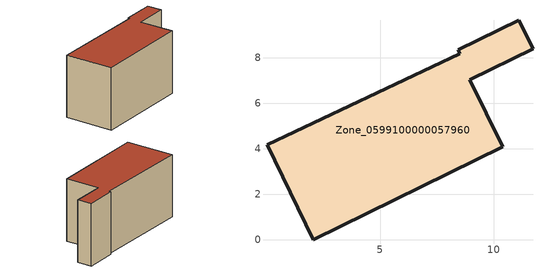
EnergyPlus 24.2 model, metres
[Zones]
Zone_0599100000057960
 floor ground (C_G): 8.94,7.04 10.39,4.1 2.07,0 0.03,4.18 8.51,8.19 8.44,8.36 11.1,9.66 11.72,8.39 z0
 wall outside (C_F): 0.03,4.18 2.07,0 10.39,4.1 8.94,7.04 11.72,8.39 11.1,9.66 8.44,8.36 8.51,8.19 0.03,4.18 z0:5.87
 roof outside (C_R): 11.72,8.39 11.1,9.66 8.44,8.36 8.51,8.19 0.03,4.18 2.07,0 10.39,4.1 8.94,7.04 z5.87
[BUILDING]
Pand.0599100000057960: North Axis=0; Terrain=City; Loads Convergence Tolerance Value=0.04; Temperature Convergence Tolerance Value=0.4; Solar Distribution=FullExterior; Maximum Number of Warmup Days=25; Minimum Number of Warmup Days=1
[Site:Location]
Rotterdam.The.Hague.AP_ZH_NLD Design_Conditions: Latitude=51.96; Longitude=4.45; Time Zone=1; Elevation=-4.5
[SITE:GROUNDTEMPERATURE:BUILDINGSURFACE]
18, 18, 18, 18, 18, 18, 18, 18, 18, 18, 18, 18
[MATERIAL] Thermal Absorptance=0.9; Solar Absorptance=0.7; Visible Absorptance=0.7
Name | Roughness | Thickness | Conductivity | Density | Specific Heat
G.TC.1946-1964 | MediumSmooth | 0.15 | 1 | 540 | 1210
F.TC.1946-1964 | Rough | 0.3 | 0.857143 | 1920 | 840
R.TC.1946-1964 | MediumRough | 0.2 | 0.235294 | 1500 | 1000
[CONSTRUCTION]
C_G: G.TC.1946-1964
C_F: F.TC.1946-1964
C_R: R.TC.1946-1964
[ZONE]
Zone_0599100000057960: Type=1; Multiplier=1; Ceiling Height=Autocalculate; Volume=Autocalculate; Floor Area=autocalculate; Part of Total Floor Area=Yes
[ZONEINFILTRATION:DESIGNFLOWRATE]
Infil_Zone_0599100000057960: Zone or ZoneList or Space or SpaceList=Zone_0599100000057960; Schedule=AlwaysOn; Design Flow Rate Calculation Method=Flow/Area; Flow Rate per Floor Area=0.003; Constant Term Coefficient=1; Temperature Term Coefficient=0; Velocity Term Coefficient=0; Velocity Squared Term Coefficient=0
[HVACTEMPLATE:ZONE:IDEALLOADSAIRSYSTEM]
Zone_0599100000057960: Maximum Heating Supply Air Temperature=50; Minimum Cooling Supply Air Temperature=13; Maximum Heating Supply Air Humidity Ratio=0.0156; Minimum Cooling Supply Air Humidity Ratio=0.0077; Heating Limit=NoLimit; Cooling Limit=NoLimit; Dehumidification Control Type=ConstantSensibleHeatRatio; Cooling Sensible Heat Ratio=0.7; Dehumidification Setpoint=60; Humidification Control Type=None; Humidification Setpoint=30; Outdoor Air Method=None; Outdoor Air Flow Rate per Person=0.00944; Outdoor Air Flow Rate per Zone Floor Area=0; Outdoor Air Flow Rate per Zone=0; Demand Controlled Ventilation Type=None; Outdoor Air Economizer Type=NoEconomizer; Heat Recovery Type=None; Sensible Heat Recovery Effectiveness=0.7; Latent Heat Recovery Effectiveness=0.65
[ZONECONTROL:THERMOSTAT]
ThermostatControl_Zone_0599100000057960: Zone or ZoneList=Zone_0599100000057960; Control Type Schedule=DualSetpointControlType; Control 1=Thermostat_Zone_0599100000057960; Temperature Difference Between Cutout And Setpoint=0
[THERMOSTATSETPOINT:DUALSETPOINT]
Thermostat_Zone_0599100000057960: Heating Setpoint Temperature Schedule=HeatingSetpoint_Zone_0599100000057960; Cooling Setpoint Temperature Schedule=CoolingSetpoint_Zone_0599100000057960
[SCHEDULE:COMPACT]
HeatingSetpoint_Zone_0599100000057960: Through: 12/31, For: AllDays, Until: 24:00, 21
CoolingSetpoint_Zone_0599100000057960: Through: 12/31, For: AllDays, Until: 24:00, 24
DualSetpointControlType: Through: 12/31, For: AllDays, Until: 24:00, 4
AlwaysOn: Through: 12/31, For: AllDays, Until: 24:00, 1
